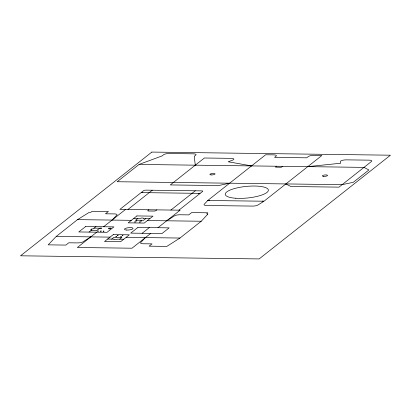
<?xml version="1.0" encoding="UTF-8"?>
<svg xmlns="http://www.w3.org/2000/svg" width="411" height="411" viewBox="0 0 411 411"><rect width="100%" height="100%" fill="white"/><g stroke="black" fill="none" stroke-linecap="round" stroke-linejoin="round"><path stroke-width="0.62" d="M100.412 231.152L101.26 231.069M101.255 231.116L100.433 231.208M103.223 231.188L104.07 231.105L103.228 231.229M115.845 236.777L116.698 236.69L115.861 236.823M118.101 235.631L117.258 235.657L118.101 235.58M120.67 236.839L121.517 236.757L120.69 236.895M122.92 235.693L122.082 235.719L122.925 235.642M135.979 220.871L136.827 220.789M135.419 221.95L134.582 221.971L135.419 221.899M136.827 220.835L136 220.928M140.798 220.933L141.651 220.851M140.238 222.012L139.401 222.038L140.243 221.961M141.646 220.902L140.834 220.995M112.064 220.08L116.863 215.081A4.331 1.166 -5.7 0 0 114.279 213.905L105.488 213.792L108.391 211.495L92.167 211.285L91.227 212.025A1.731 0.468 -5.7 0 1 88.997 212.497L77.52 219.628L56.261 236.423L48.174 244.848L65.878 245.084L68.786 242.788L77.576 242.901A4.331 1.166 -5.7 0 0 82.996 241.832L90.805 236.875M145.437 237.589L140.639 242.588A4.331 1.166 -5.7 0 0 143.223 243.759L152.013 243.872L149.106 246.174L166.809 246.405L179.982 238.041L201.241 221.246L207.894 214.054A1.731 0.468 -5.7 0 1 206.913 213.535L207.853 212.795L191.624 212.585L188.716 214.881L179.92 214.768A4.331 1.166 -5.7 0 0 174.505 215.832L166.691 220.794M139.057 164.441L117.176 181.729L342.122 184.667L353.28 182.304L368.908 169.959L364.002 167.38L139.057 164.441L162.088 155.923L163.655 154.685A4.331 1.166 -5.7 0 1 169.234 153.503L193.334 153.822A4.331 1.166 -5.7 0 1 195.79 155.106L194.223 156.339L195.297 165.176M89.074 232.081L91.889 229.857A1.731 0.468 -5.7 0 1 90.908 229.343A1.731 0.468 -5.7 0 1 93.138 228.87L95.953 226.646M96.744 232.179L77.366 247.494L131.993 248.208L150.75 233.391M103.623 226.749L125.509 209.461M127.919 209.492L152.301 190.226M111.664 239.104L113.852 237.373L121.887 237.481L119.699 239.207M137.798 218.457L135.615 220.188L143.645 220.291L145.833 218.565M148.803 209.764L147.868 210.504A1.731 0.468 -5.7 0 0 148.849 211.023L153.668 211.084A1.731 0.468 -5.7 0 0 155.903 210.612L156.838 209.872M170.899 210.052L195.282 190.791M142.155 233.278L149.342 227.596M178.929 210.16L200.188 193.365L141.143 192.595L119.884 209.384L180.136 210.175L157.942 227.709M276.433 166.234L275.462 167.118L281.186 167.277L282.86 166.321M229.646 183.198L218.488 185.561L170.288 184.929L204.375 158.004L231.177 158.353A4.331 1.166 -5.7 0 1 232.667 160.131L228.192 161.764L251.532 165.91M307.767 166.645L340.668 163.239L340.406 161.538A4.331 1.166 -5.7 0 1 346.278 159.858L369.063 160.156A4.331 1.166 -5.7 0 1 371.518 161.446L338.993 187.139L290.793 186.507L285.881 183.933M209.374 200.506L262.393 201.2M133.786 218.405L140.213 218.488A1.731 0.468 -5.7 0 1 142.442 218.015A1.731 0.468 -5.7 0 1 143.424 218.529L149.851 218.616M77.52 219.628L131.345 220.332M147.41 220.543L201.241 221.246M94.078 228.131L99.503 228.197A1.3 0.349 -5.7 0 1 101.44 228.069A1.3 0.349 -5.7 0 1 101.008 228.624A1.3 0.349 -5.7 0 1 99.185 228.608L96.575 230.674L90.949 230.597M56.261 236.423L110.086 237.126M126.156 237.337L179.982 238.041M107.651 239.053L114.078 239.135A1.731 0.468 -5.7 0 0 115.059 239.649A1.731 0.468 -5.7 0 0 117.289 239.176L123.716 239.264M142.745 192.615A1.731 0.468 -5.7 0 1 141.764 192.096L143.645 190.617A1.731 0.468 -5.7 0 1 145.874 190.144L201.709 190.874A1.731 0.468 -5.7 0 1 202.69 191.387L200.815 192.872A1.731 0.468 -5.7 0 1 198.58 193.345M97.607 231.105L98.45 231.069L97.613 231.095M207.647 200.609L204.164 204.329A4.331 1.166 -5.7 0 0 206.754 205.495L252.508 206.091A4.331 1.166 -5.7 0 0 257.913 205.032L263.805 201.344L262.239 201.323L262.552 201.077L264.155 201.097L321.875 155.502L313.84 155.394A4.331 1.166 -5.7 0 0 308.26 156.581L306.698 157.814L274.563 157.392L276.125 156.159A4.331 1.166 -5.7 0 0 273.669 154.87L265.64 154.767L207.92 200.363L209.528 200.383L207.647 200.609M151.849 152.075L20.55 255.801L259.151 258.925L390.45 155.199L151.849 152.075M85.668 226.512L78.778 231.953L107.03 232.313L113.909 226.882L85.668 226.512M113.277 234.604L104.522 241.519L120.593 241.73L129.342 234.815L113.277 234.604M136.909 215.934L128.155 222.849L144.225 223.06L152.979 216.145L136.909 215.934M137.896 227.447L130.708 233.124L161.996 233.535L169.188 227.858L137.896 227.447M235.786 198.256A21.649 5.821 -5.7 0 0 268.373 190.298A21.649 5.821 -5.7 0 0 236.315 188.074A21.649 5.821 -5.7 0 0 235.786 198.256M323.616 176.381A2.6 0.699 -5.7 0 0 327.531 175.43A2.6 0.699 -5.7 0 0 323.683 175.163A2.6 0.699 -5.7 0 0 323.616 176.381M211.146 174.911A2.6 0.699 -5.7 0 0 215.056 173.956A2.6 0.699 -5.7 0 0 211.208 173.689A2.6 0.699 -5.7 0 0 211.146 174.911M109.079 228.855A1.3 0.349 -5.7 0 0 111.037 228.377A1.3 0.349 -5.7 0 0 109.11 228.244A1.3 0.349 -5.7 0 0 109.079 228.855M126.542 230.042A4.331 1.166 -5.7 0 0 133.061 228.449A4.331 1.166 -5.7 0 0 126.65 228.007A4.331 1.166 -5.7 0 0 126.542 230.042"/></g></svg>
